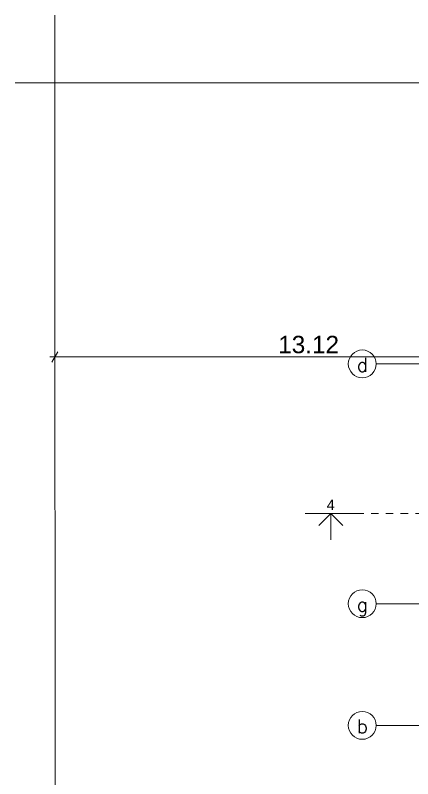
# Model space of a CAD drawing. Header units: millimetres. Extents: x 476244520 to 476657119, y 4620824743 to 4621446928.
# Drawn here: x 476376404 to 476387826, y 4621196477 to 4621218440 of the extents above; entities that cross this region are included whole.
import ezdxf

# ---------------------------------------------------------------- set-up
doc = ezdxf.new("R2010")
doc.units = ezdxf.units.MM
doc.header["$MEASUREMENT"] = 0
doc.linetypes.add('Dashed', pattern=[423.333333, 211.666667, -211.666667])
for name, color, linetype, lineweight in [('0_Pen_No__42_Pen_No__250_Pen_No__5', 5, 'Continuous', 0), ('Annotation - Text_Pen_No__7_Pen_No__5', 5, 'Continuous', 0), ('New_._Pen_No__1', 1, 'Continuous', 0), ('New_shenobebi_Pen_No__1', 1, 'Continuous', 0), ('New_Structural - Bearing_Pen_No__1', 1, 'Continuous', 0), ('RED LINE_Pen_No__1', 1, 'Continuous', 0), ('zoma_Pen_No__1', 1, 'Continuous', 0), ('zoma_Pen_No__5_Pen_No__5', 5, 'Continuous', 0)]:
    doc.layers.add(name, color=color, linetype=linetype, lineweight=lineweight)
doc.layers.add('zoma', color=7, linetype='Continuous')
doc.styles.add('GENERATED_STYLE_1', font='arial.ttf')
doc.styles.add('GENERATED_STYLE_2', font='arial.ttf')
doc.linetypes.add('Break', pattern='A,0,[1,A-4 бѓЎбѓђбѓ®бѓљбѓ\x98 - nikas1.Shx,S=15.679026,R=0,X=0,Y=0],-1975.557214,0', length=1975.557214)
doc.dimstyles.new('GENERATED_STYLE__5', dxfattribs={"dimtxt": 500, "dimasz": 228, "dimexe": 0.18, "dimexo": 3, "dimgap": 0.09, "dimtad": 1, "dimtih": 1, "dimtoh": 1, "dimlfac": 0.001, "dimzin": 0, "dimdsep": 46, "dimtxsty": 'GENERATED_STYLE_2', "dimblk": 'ARROWHEAD_2', "dimblk1": 'ARROWHEAD_2', "dimblk2": 'ARROWHEAD_2', "dimcen": 0.09, "dimclrd": 1, "dimclre": 1, "dimclrt": 1, "dimadec": 0, "dimazin": 0, "dimtfac": 1, "dimtdec": 4, "dimtmove": 2, "dimatfit": 3, "dimfxl": 1, "dimtolj": 1, "dimtzin": 0, "dimarcsym": 0})

# ---------------------------------------------------------------- blocks, each defined once
blk = doc.blocks.new('*D27', base_point=(476844527, 4621385791))
at = {"layer": 'zoma_Pen_No__1', "color": 1, "linetype": 'Continuous', "lineweight": 0, "transparency": 16777216}
for p, q in [((476377627, 4621208761), (476377454, 4621208461)), ((476377540, 4621208386), (476377540, 4621208836)), ((476390569, 4621208461), (476390742, 4621208761)), ((476390656, 4621208386), (476390656, 4621208836)), ((476377394, 4621208611), (476377540, 4621208611)), ((476377540, 4621208611), (476390656, 4621208611)), ((476390656, 4621208611), (476390803, 4621208611))]:
    blk.add_line(p, q, dxfattribs=at)
at = {"layer": 'zoma_Pen_No__1', "color": 1, "lineweight": 0, "transparency": 16777216, "insert": (476383961, 4621208711), "char_height": 500, "attachment_point": 7, "style": 'GENERATED_STYLE_2'}
blk.add_mtext('\\A1;{\\pql;\\fArial CYR|b0|i0|c204|p34;13.12}', dxfattribs=at)
blk = doc.blocks.new('ARROWHEAD_2')
at = {"color": 0, "linetype": 'Continuous', "lineweight": 0}
for p, q in [((0, 0), (-1, 0)), ((-0.378, -0.655), (0.378, 0.655))]:
    blk.add_line(p, q, dxfattribs=at)

msp = doc.modelspace()

# ---------------------------------------------------------------- linework, layer by layer
at = {"layer": '0_Pen_No__42_Pen_No__250_Pen_No__5', "color": 5, "linetype": 'Continuous', "lineweight": 0}
for centre in [(476386375.382, 4621208411.021), (476386375.382, 4621208411.021), (476386375.382, 4621201511.021), (476386375.382, 4621201511.021), (476386375.382, 4621198011.021), (476386375.382, 4621198011.021)]:
    msp.add_circle(centre, 400, dxfattribs=at)
at = {"layer": 'New_shenobebi_Pen_No__1', "color": 1, "linetype": 'Continuous', "lineweight": 0}
for points in [[(476384735.387, 4621204106.724), (476386209.134, 4621204106.724)], [(476385472.26, 4621204106.724), (476385131.115, 4621203765.578)], [(476385472.26, 4621204106.724), (476385472.26, 4621203353.726)], [(476385472.26, 4621204106.724), (476385813.405, 4621203765.578)]]:
    msp.add_lwpolyline(points, dxfattribs=at)
at = {"layer": 'New_shenobebi_Pen_No__1', "color": 1, "linetype": 'Dashed', "lineweight": 0}
msp.add_lwpolyline([(476386209.134, 4621204106.724), (476437282.347, 4621204106.724)], dxfattribs=at)
at = {"layer": 'New_Structural - Bearing_Pen_No__1', "color": 1, "linetype": 'Break', "lineweight": 0}
msp.add_line((476376403.831, 4621216499.672), (476439282.639, 4621216499.672), dxfattribs=at)
at = {"layer": 'RED LINE_Pen_No__1', "color": 1, "linetype": 'Continuous', "lineweight": 0, "flags": 128}
msp.add_lwpolyline([(476377418.455, 4621189132.777), (476377547.14, 4621189965.769), (476377537.497, 4621218439.685)], dxfattribs=at)
at = {"layer": 'zoma_Pen_No__5_Pen_No__5', "color": 5, "linetype": 'Continuous', "lineweight": 0}
for p, q in [((476386775.382, 4621208411.021), (476436661.763, 4621208411.021)), ((476386775.382, 4621208411.021), (476436661.763, 4621208411.021)), ((476386775.382, 4621201511.021), (476436661.763, 4621201511.021)), ((476386775.382, 4621201511.021), (476436661.763, 4621201511.021)), ((476386775.382, 4621198011.021), (476436661.763, 4621198011.021)), ((476386775.382, 4621198011.021), (476436661.763, 4621198011.021))]:
    msp.add_line(p, q, dxfattribs=at)

# ---------------------------------------------------------------- texts
at = {"layer": 'Annotation - Text_Pen_No__7_Pen_No__5', "color": 5, "linetype": 'Continuous', "lineweight": 0, "char_height": 400, "attachment_point": 2}
for s, insert in [('\\A1;{\\pqc;\\Ftxt.shx;d}', (476386377.54, 4621208584.142)), ('\\A1;{\\pqc;\\Ftxt.shx;g}', (476386377.54, 4621201685.342)), ('\\A1;{\\pqc;\\Ftxt.shx;b}', (476386377.54, 4621198185.342))]:
    msp.add_mtext(s, dxfattribs=dict(at, insert=insert))
at = {"layer": 'New_._Pen_No__1', "color": 1, "linetype": 'Continuous', "lineweight": 0, "insert": (476385472.26, 4621204509.581), "char_height": 300, "attachment_point": 2, "style": 'GENERATED_STYLE_1'}
msp.add_mtext('\\A1;{\\pqc;\\fArial|b0|i0|c0|p34;4}', dxfattribs=at)

# ---------------------------------------------------------------- dimensions: what is measured, and where the dimension line sits
at = {"layer": 'zoma', "color": 1, "linetype": 'Continuous', "lineweight": 0}
dim = msp.add_linear_dim(base=(476390655.829, 4621208611.024), p1=(476377540.349, 4621210018.418), p2=(476390655.829, 4621208611.024), dimstyle='GENERATED_STYLE__5', dxfattribs=at)
dim.commit()
dim.dimension.update_dxf_attribs({"geometry": '*D27', "text_midpoint": (476384800.548, 4621208961.024), "dimtype": 160})

doc.saveas('drawing.dxf')
